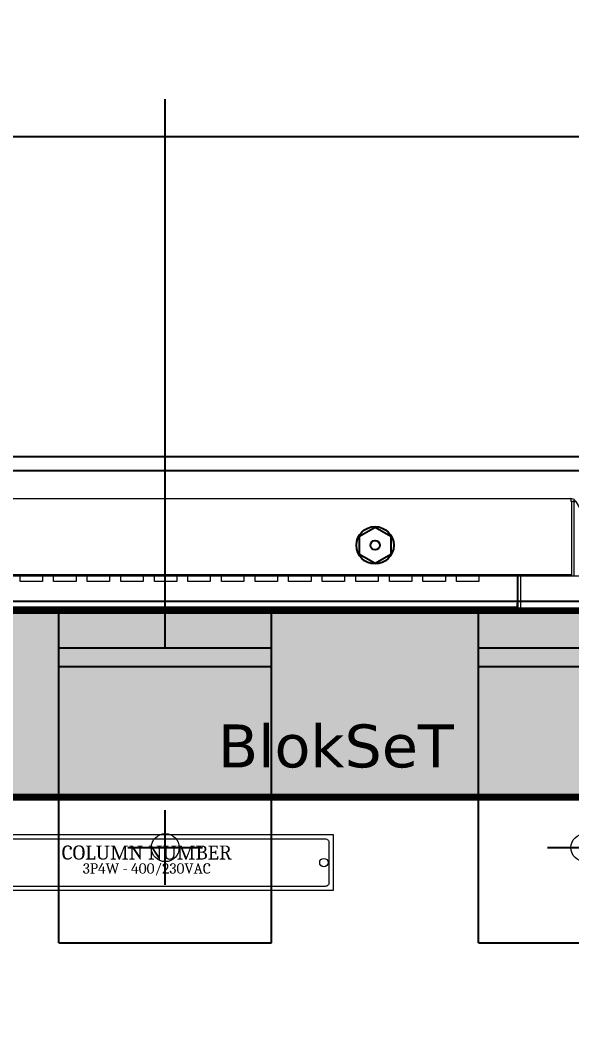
# Model space of a CAD drawing. Header units: millimetres. Extents: x -116965 to 323937, y 291661 to 566926.
# Drawn here: x -41350 to -41054, y 330213 to 330756 of the extents above; entities that cross this region are included whole.
import ezdxf

# ---------------------------------------------------------------- set-up
doc = ezdxf.new("R2010")
doc.units = ezdxf.units.MM
doc.header["$PDMODE"] = 35
doc.linetypes.add('HIDDEN', pattern=[0.375, 0.25, -0.125])
doc.layers.get('0').update_dxf_attribs({"lineweight": 18})
doc.layers.add('AM_5', color=3, linetype='Continuous', lineweight=25)
doc.layers.add('Visible (ISO)', color=7, linetype='Continuous', lineweight=50)
for name, color, linetype in [('BUSDUCT', 6, 'Continuous'), ('C00-00-00', 7, 'Continuous'), ('DETAIL', 7, 'Continuous'), ('dien', 2, 'Continuous'), ('DIM', 3, 'Continuous')]:
    doc.layers.add(name, color=color, linetype=linetype)
for name, color, linetype, true_color in [('C34-3A-40', 7, 'Continuous', 0x343a40), ('C62-64-69', 7, 'Continuous', 0x626469), ('CFF-FF-FF', 7, 'Continuous', 0xffffff)]:
    doc.layers.add(name, color=color, linetype=linetype, true_color=true_color)
doc.styles.add('hwTech', font='Cambria.ttf')
doc.styles.get("Standard").update_dxf_attribs({"font": 'arial.ttf'})
doc.styles.add('{18b73a54-fa43-428c-adcb-c1c7bbdf2c84}', font='Simplex.shx')
doc.dimstyles.new('kich thuoc$0', dxfattribs={"dimscale": 2, "dimtxt": 20, "dimasz": 16, "dimexe": 15, "dimexo": 10, "dimgap": 5, "dimtad": 1, "dimdec": 0, "dimzin": 0, "dimdsep": 46, "dimtxsty": '{18b73a54-fa43-428c-adcb-c1c7bbdf2c84}', "dimblk": 'OPEN30', "dimcen": 0.09, "dimclrd": 3, "dimclre": 3, "dimclrt": 3, "dimadec": 0, "dimazin": 0, "dimtfac": 1, "dimtdec": 0, "dimtofl": 0, "dimtmove": 0, "dimatfit": 3, "dimldrblk": 'OPEN30', "dimfxl": 1, "dimtolj": 1, "dimtzin": 0, "dimarcsym": 0})

# ---------------------------------------------------------------- blocks, each defined once
blk = doc.blocks.new('SV-F')
at = {"lineweight": 13}
blk.add_line((201, 0), (-201, 0), dxfattribs=at)
at = {"layer": 'Visible (ISO)', "lineweight": 13}
for p, q in [((-226.27, 58.5), (-226.27, 60)), ((-226.27, 60), (226.27, 60)), ((226.27, 60), (226.27, 58.5)), ((-251.5, 19.3), (-228.87, 58.5)), ((-228.79, 58.46), (-228.87, 58.5)), ((-228.79, 58.46), (-228.7, 58.41)), ((-227.8, 58.89), (-228.23, 58.13)), ((-227.8, 58.89), (-227.8, 18.55)), ((-226.82, 58.32), (-227.8, 58.89)), ((-226.82, 18.55), (-226.82, 58.32)), ((-226.68, 58.5), (-226.68, 19.3)), ((-226.27, 58.5), (-226.68, 58.5)), ((226.68, 58.5), (226.27, 58.5)), ((226.68, 58.5), (226.68, 19.3)), ((226.82, 58.32), (227.8, 58.89)), ((226.82, 18.55), (226.82, 58.32)), ((228.23, 58.13), (227.8, 58.89)), ((227.8, 58.89), (227.8, 18.55)), ((228.7, 58.41), (228.79, 58.46)), ((228.87, 58.5), (228.79, 58.46)), ((228.87, 58.5), (251.5, 19.3)), ((-250.87, 18.93), (-251.5, 19.3)), ((-250.87, 18.93), (-250.2, 18.55)), ((-250.2, 18.55), (-227.8, 18.55)), ((-227.8, 18.55), (-226.82, 18.55)), ((-226.68, 19.3), (-226.68, 18.55)), ((-226.68, 19.3), (226.68, 19.3)), ((-226.68, 18.55), (226.68, 18.55)), ((-199.5, 18.55), (-199.5, 1.5)), ((-198, 1.5), (-198, 18.55)), ((-197.5, 4), (-197.5, 18.55)), ((-177, 15.5), (-177, 18.55)), ((-165, 18.55), (-165, 15.5)), ((-159, 15.5), (-159, 18.55)), ((-147, 18.55), (-147, 15.5)), ((-141, 15.5), (-141, 18.55)), ((-129, 18.55), (-129, 15.5)), ((-123, 15.5), (-123, 18.55)), ((-111, 18.55), (-111, 15.5)), ((-105, 15.5), (-105, 18.55)), ((-93, 18.55), (-93, 15.5)), ((-87, 15.5), (-87, 18.55)), ((-75, 18.55), (-75, 15.5)), ((-69, 15.5), (-69, 18.55)), ((-57, 18.55), (-57, 15.5)), ((-51, 15.5), (-51, 18.55)), ((-39, 18.55), (-39, 15.5)), ((-33, 15.5), (-33, 18.55)), ((-21, 18.55), (-21, 15.5)), ((-15, 15.5), (-15, 18.55)), ((-3, 18.55), (-3, 15.5)), ((3, 15.5), (3, 18.55)), ((15, 18.55), (15, 15.5)), ((21, 15.5), (21, 18.55)), ((33, 18.55), (33, 15.5)), ((39, 15.5), (39, 18.55)), ((51, 18.55), (51, 15.5)), ((57, 15.5), (57, 18.55)), ((69, 18.55), (69, 15.5)), ((75, 15.5), (75, 18.55)), ((87, 18.55), (87, 15.5)), ((93, 15.5), (93, 18.55)), ((105, 18.55), (105, 15.5)), ((111, 15.5), (111, 18.55)), ((123, 18.55), (123, 15.5)), ((129, 15.5), (129, 18.55)), ((141, 18.55), (141, 15.5)), ((147, 15.5), (147, 18.55)), ((159, 18.55), (159, 15.5)), ((165, 15.5), (165, 18.55)), ((177, 18.55), (177, 15.5)), ((197.5, 18.55), (197.5, 4)), ((198, 1.5), (198, 18.55)), ((199.5, 1.5), (199.5, 18.55)), ((226.68, 19.3), (226.68, 18.55)), ((226.82, 18.55), (227.8, 18.55)), ((227.8, 18.55), (250.2, 18.55)), ((250.87, 18.93), (250.2, 18.55)), ((251.5, 19.3), (250.87, 18.93)), ((-165, 15.5), (-177, 15.5)), ((-147, 15.5), (-159, 15.5)), ((-129, 15.5), (-141, 15.5)), ((-111, 15.5), (-123, 15.5)), ((-93, 15.5), (-105, 15.5)), ((-75, 15.5), (-87, 15.5)), ((-57, 15.5), (-69, 15.5)), ((-39, 15.5), (-51, 15.5)), ((-21, 15.5), (-33, 15.5)), ((-3, 15.5), (-15, 15.5)), ((15, 15.5), (3, 15.5)), ((33, 15.5), (21, 15.5)), ((51, 15.5), (39, 15.5)), ((69, 15.5), (57, 15.5)), ((87, 15.5), (75, 15.5)), ((105, 15.5), (93, 15.5)), ((123, 15.5), (111, 15.5)), ((141, 15.5), (129, 15.5)), ((159, 15.5), (147, 15.5)), ((177, 15.5), (165, 15.5)), ((-197.5, 2), (-197.5, 4)), ((-197.5, 2), (197.5, 2)), ((-197.5, 2), (-197.5, 0)), ((197.5, 2), (197.5, 4)), ((197.5, 2), (197.5, 0))]:
    blk.add_line(p, q, dxfattribs=at)
for centre, radius, start, end in [((-226.27, 57), 3, 90, 136.3257), ((226.27, 57), 3, 43.6743, 90), ((-226.27, 57), 3, 136.3257, 150), ((-226.27, 57), 1.5, 105.8402, 114.6033), ((226.27, 57), 1.5, 65.3967, 74.1598), ((226.27, 57), 3, 30, 43.6743), ((-201, 1.5), 1.5, 270, 0), ((-201, 1.5), 3, 330, 0), ((201, 1.5), 3, 180, 210), ((201, 1.5), 1.5, 180, 270)]:
    blk.add_arc(centre, radius, start, end, dxfattribs=at)
for points in [[(-228.7, 58.41), (-228.66, 58.38), (-228.61, 58.35), (-228.56, 58.32)], [(-228.56, 58.32), (-228.47, 58.27), (-228.36, 58.21), (-228.23, 58.13)], [(228.56, 58.32), (228.47, 58.27), (228.36, 58.21), (228.23, 58.13)], [(228.7, 58.41), (228.66, 58.38), (228.61, 58.35), (228.56, 58.32)]]:
    blk.add_open_spline(points, degree=3, dxfattribs=at)
blk = doc.blocks.new('_Open30')
at = {"color": 0, "linetype": 'ByBlock', "lineweight": -2}
for p, q in [((-1, 0.268), (0, 0)), ((0, 0), (-1, -0.268)), ((0, 0), (-1, 0))]:
    blk.add_line(p, q, dxfattribs=at)
blk = doc.blocks.new('*D1823')
at = {"layer": 'AM_5', "color": 3, "lineweight": -2, "transparency": 16777216}
for p, q in [((-41632.34, 330459.51), (-41632.34, 330844.43)), ((-40932.34, 330459.51), (-40932.34, 330844.43)), ((-41602.34, 330814.43), (-40962.34, 330814.43))]:
    blk.add_line(p, q, dxfattribs=at)
at = {"layer": 'Defpoints', "color": 0, "lineweight": -3, "transparency": 16777216}
for p in [(-40932.34, 330814.43), (-41632.34, 330439.51), (-40932.34, 330439.51)]:
    blk.add_point(p, dxfattribs=at)
at = {"layer": 'AM_5', "color": 3, "lineweight": -2, "transparency": 16777216, "xscale": 30, "yscale": 30, "zscale": 30, "rotation": 180}
blk.add_blockref('_Open30', (-41632.34, 330814.43), dxfattribs=at)
at = {"layer": 'AM_5', "color": 3, "lineweight": -2, "transparency": 16777216, "xscale": 30, "yscale": 30, "zscale": 30}
blk.add_blockref('_Open30', (-40932.34, 330814.43), dxfattribs=at)
at = {"layer": 'AM_5', "color": 3, "transparency": 16777216, "insert": (-41282.34, 330844.43), "char_height": 40, "attachment_point": 5, "style": '{18b73a54-fa43-428c-adcb-c1c7bbdf2c84}'}
blk.add_mtext('\\A1;700', dxfattribs=at)
blk = doc.blocks.new('bw4000-3')
for centre in [(98203.55, 361613.91), (98428.55, 361613.91)]:
    blk.add_circle(centre, 7.5)
at = {"layer": 'BUSDUCT', "color": 7}
for p, q in [((97924.05, 361823.41), (98483.05, 361823.41)), ((97924.05, 361815.91), (98483.05, 361815.91))]:
    blk.add_line(p, q, dxfattribs=at)
at = {"layer": 'DETAIL'}
for p, q in [((97838.55, 361745.91), (98568.55, 361745.91)), ((97838.55, 361740.91), (98568.55, 361740.91)), ((98146.55, 361562.91), (98146.55, 361740.91)), ((98260.55, 361562.91), (98260.55, 361740.91)), ((98371.55, 361562.91), (98371.55, 361740.91)), ((98146.55, 361720.91), (98260.55, 361720.91)), ((98371.55, 361720.91), (98485.55, 361720.91)), ((98146.55, 361562.91), (98260.55, 361562.91)), ((98371.55, 361562.91), (98485.55, 361562.91))]:
    blk.add_line(p, q, dxfattribs=at)
at = {"layer": 'DETAIL', "color": 7, "linetype": 'HIDDEN'}
for p, q in [((98146.55, 361710.91), (98260.55, 361710.91)), ((98371.55, 361710.91), (98485.55, 361710.91))]:
    blk.add_line(p, q, dxfattribs=at)
at = {"layer": 'DETAIL', "color": 7}
blk.add_lwpolyline([(98324.43, 361780.71), (98324.43, 361771.03), (98316.05, 361766.2), (98307.67, 361771.03), (98307.67, 361780.71), (98316.05, 361785.55)], close=True, dxfattribs=at)
for radius in [10, 2.5]:
    blk.add_circle((98316.05, 361775.91), radius, dxfattribs=at)
at = {"layer": 'DIM'}
for p, q in [((98203.55, 361720.91), (98203.55, 362014.91)), ((97884.05, 361994.91), (98523.05, 361994.91)), ((98203.55, 361593.91), (98203.55, 361633.91)), ((98183.55, 361613.91), (98223.55, 361613.91)), ((98408.55, 361613.91), (98448.55, 361613.91))]:
    blk.add_line(p, q, dxfattribs=at)
blk = doc.blocks.new('QƯEQWQWEQWE')
at = {"color": 0, "lineweight": 13, "ltscale": 100}
blk.add_lwpolyline([(60414.52, 346788.3), (60214.52, 346788.3), (60214.52, 346818.3), (60414.52, 346818.3)], close=True, dxfattribs=at)
blk.add_lwpolyline([(60410.27, 346790.55), (60218.77, 346790.55, -0.414214), (60216.77, 346792.55), (60216.77, 346814.06, -0.414214), (60218.77, 346816.06), (60410.27, 346816.06, -0.414214), (60412.27, 346814.06), (60412.27, 346792.55, -0.414214)], format="xyb", close=True, dxfattribs=at)
at = {"color": 7}
for centre in [(60219.52, 346803.3), (60409.52, 346803.3)]:
    blk.add_circle(centre, 2.25, dxfattribs=at)
at = {"lineweight": -3, "ltscale": 5, "insert": (60314.57, 346808.64), "char_height": 7.5, "attachment_point": 5, "style": 'hwTech'}
blk.add_mtext_dynamic_manual_height_columns('COLUMN NUMBER', width=145.0456, gutter_width=12, heights=[0], dxfattribs=at)
at = {"layer": 'dien', "color": 6, "linetype": 'Continuous', "lineweight": 30, "insert": (60314.57, 346799.61), "char_height": 15, "width": 248.9403, "attachment_point": 5, "style": 'hwTech'}
blk.add_mtext('{\\H0.3667x;3P4W - 400/230VAC} ', dxfattribs=at)

msp = doc.modelspace()

# ---------------------------------------------------------------- hatches: boundary and pattern name
at = {"layer": 'C34-3A-40'}
h = msp.add_hatch(color=256, dxfattribs=at)
h.dxf.hatch_style = 2
h.paths.add_polyline_path([(-41632.239512, 330439.556236), (-40932.337221, 330439.556236), (-40932.337221, 330339.570192), (-41632.239512, 330339.570192)])
at = {"layer": 'C62-64-69'}
h = msp.add_hatch(color=256, dxfattribs=at)
h.dxf.hatch_style = 2
h.paths.add_polyline_path([(-41376.275246, 330430.557493), (-41344.279712, 330430.557493), (-41344.279712, 330423.558467), (-41376.275246, 330423.558467)])
h = msp.add_hatch(color=256, dxfattribs=at)
h.dxf.hatch_style = 2
h.paths.add_polyline_path([(-41344.279712, 330430.557493), (-41312.284177, 330430.557493), (-41312.284177, 330423.558467), (-41344.279712, 330423.558467)])
h = msp.add_hatch(color=256, dxfattribs=at)
h.dxf.hatch_style = 2
h.paths.add_polyline_path([(-41344.279712, 330430.557493), (-41312.284177, 330430.557493), (-41312.284177, 330423.558467), (-41344.279712, 330423.558467)])
h = msp.add_hatch(color=256, dxfattribs=at)
h.dxf.hatch_style = 2
h.paths.add_polyline_path([(-41312.284177, 330430.557493), (-41280.288646, 330430.557493), (-41280.288646, 330423.558467), (-41312.284177, 330423.558467)])
h = msp.add_hatch(color=256, dxfattribs=at)
h.dxf.hatch_style = 2
h.paths.add_polyline_path([(-41312.284177, 330430.557493), (-41280.288646, 330430.557493), (-41280.288646, 330423.558467), (-41312.284177, 330423.558467)])
h = msp.add_hatch(color=256, dxfattribs=at)
h.dxf.hatch_style = 2
h.paths.add_polyline_path([(-41280.288646, 330430.557493), (-41248.293112, 330430.557493), (-41248.293112, 330423.558467), (-41280.288646, 330423.558467)])
h = msp.add_hatch(color=256, dxfattribs=at)
h.dxf.hatch_style = 2
h.paths.add_polyline_path([(-41280.288646, 330430.557493), (-41248.293112, 330430.557493), (-41248.293112, 330423.558467), (-41280.288646, 330423.558467)])
h = msp.add_hatch(color=256, dxfattribs=at)
h.dxf.hatch_style = 2
h.paths.add_polyline_path([(-41248.293112, 330430.557493), (-41216.297577, 330430.557493), (-41216.297577, 330423.558467), (-41248.293112, 330423.558467)])
h = msp.add_hatch(color=256, dxfattribs=at)
h.dxf.hatch_style = 2
h.paths.add_polyline_path([(-41248.293112, 330430.557493), (-41216.297577, 330430.557493), (-41216.297577, 330423.558467), (-41248.293112, 330423.558467)])
h = msp.add_hatch(color=256, dxfattribs=at)
h.dxf.hatch_style = 2
h.paths.add_polyline_path([(-41216.297577, 330430.557493), (-41184.302046, 330430.557493), (-41184.302046, 330423.558467), (-41216.297577, 330423.558467)])
h = msp.add_hatch(color=256, dxfattribs=at)
h.dxf.hatch_style = 2
h.paths.add_polyline_path([(-41184.302046, 330430.557493), (-41152.306512, 330430.557493), (-41152.306512, 330423.558467), (-41184.302046, 330423.558467)])
h = msp.add_hatch(color=256, dxfattribs=at)
h.dxf.hatch_style = 2
h.paths.add_polyline_path([(-41184.302046, 330430.557493), (-41152.306512, 330430.557493), (-41152.306512, 330423.558467), (-41184.302046, 330423.558467)])
h = msp.add_hatch(color=256, dxfattribs=at)
h.dxf.hatch_style = 2
h.paths.add_polyline_path([(-41152.306512, 330430.557493), (-41120.310977, 330430.557493), (-41120.310977, 330423.558467), (-41152.306512, 330423.558467)])
h = msp.add_hatch(color=256, dxfattribs=at)
h.dxf.hatch_style = 2
h.paths.add_polyline_path([(-41152.306512, 330430.557493), (-41120.310977, 330430.557493), (-41120.310977, 330423.558467), (-41152.306512, 330423.558467)])
h = msp.add_hatch(color=256, dxfattribs=at)
h.dxf.hatch_style = 2
h.paths.add_polyline_path([(-41120.310977, 330430.557493), (-41088.315446, 330430.557493), (-41088.315446, 330423.558467), (-41120.310977, 330423.558467)])
h = msp.add_hatch(color=256, dxfattribs=at)
h.dxf.hatch_style = 2
h.paths.add_polyline_path([(-41120.310977, 330430.557493), (-41088.315446, 330430.557493), (-41088.315446, 330423.558467), (-41120.310977, 330423.558467)])
h = msp.add_hatch(color=256, dxfattribs=at)
h.dxf.hatch_style = 2
h.paths.add_polyline_path([(-41088.315446, 330430.557493), (-41056.319912, 330430.557493), (-41056.319912, 330423.558467), (-41088.315446, 330423.558467)])
h = msp.add_hatch(color=256, dxfattribs=at)
h.dxf.hatch_style = 2
h.paths.add_polyline_path([(-41088.315446, 330430.557493), (-41056.319912, 330430.557493), (-41056.319912, 330423.558467), (-41088.315446, 330423.558467)])
h = msp.add_hatch(color=256, dxfattribs=at)
h.dxf.hatch_style = 2
h.paths.add_polyline_path([(-41056.319912, 330430.557493), (-41024.324377, 330430.557493), (-41024.324377, 330423.558467), (-41056.319912, 330423.558467)])
h = msp.add_hatch(color=256, dxfattribs=at)
h.dxf.hatch_style = 2
h.paths.add_polyline_path([(-41376.275246, 330423.558467), (-41344.279712, 330423.558467), (-41344.279712, 330421.558749), (-41376.275246, 330421.558749)])
h = msp.add_hatch(color=256, dxfattribs=at)
h.dxf.hatch_style = 2
h.paths.add_polyline_path([(-41344.279712, 330423.558467), (-41312.284177, 330423.558467), (-41312.284177, 330421.558749), (-41344.279712, 330421.558749)])
h = msp.add_hatch(color=256, dxfattribs=at)
h.dxf.hatch_style = 2
h.paths.add_polyline_path([(-41344.279712, 330423.558467), (-41312.284177, 330423.558467), (-41312.284177, 330421.558749), (-41344.279712, 330421.558749)])
h = msp.add_hatch(color=256, dxfattribs=at)
h.dxf.hatch_style = 2
h.paths.add_polyline_path([(-41312.284177, 330423.558467), (-41280.288646, 330423.558467), (-41280.288646, 330421.558749), (-41312.284177, 330421.558749)])
h = msp.add_hatch(color=256, dxfattribs=at)
h.dxf.hatch_style = 2
h.paths.add_polyline_path([(-41312.284177, 330423.558467), (-41280.288646, 330423.558467), (-41280.288646, 330421.558749), (-41312.284177, 330421.558749)])
h = msp.add_hatch(color=256, dxfattribs=at)
h.dxf.hatch_style = 2
h.paths.add_polyline_path([(-41280.288646, 330423.558467), (-41248.293112, 330423.558467), (-41248.293112, 330421.558749), (-41280.288646, 330421.558749)])
h = msp.add_hatch(color=256, dxfattribs=at)
h.dxf.hatch_style = 2
h.paths.add_polyline_path([(-41280.288646, 330423.558467), (-41248.293112, 330423.558467), (-41248.293112, 330421.558749), (-41280.288646, 330421.558749)])
h = msp.add_hatch(color=256, dxfattribs=at)
h.dxf.hatch_style = 2
h.paths.add_polyline_path([(-41248.293112, 330423.558467), (-41216.297577, 330423.558467), (-41216.297577, 330421.558749), (-41248.293112, 330421.558749)])
h = msp.add_hatch(color=256, dxfattribs=at)
h.dxf.hatch_style = 2
h.paths.add_polyline_path([(-41248.293112, 330423.558467), (-41216.297577, 330423.558467), (-41216.297577, 330421.558749), (-41248.293112, 330421.558749)])
h = msp.add_hatch(color=256, dxfattribs=at)
h.dxf.hatch_style = 2
h.paths.add_polyline_path([(-41216.297577, 330423.558467), (-41184.302046, 330423.558467), (-41184.302046, 330421.558749), (-41216.297577, 330421.558749)])
h = msp.add_hatch(color=256, dxfattribs=at)
h.dxf.hatch_style = 2
h.paths.add_polyline_path([(-41184.302046, 330423.558467), (-41152.306512, 330423.558467), (-41152.306512, 330421.558749), (-41184.302046, 330421.558749)])
h = msp.add_hatch(color=256, dxfattribs=at)
h.dxf.hatch_style = 2
h.paths.add_polyline_path([(-41184.302046, 330423.558467), (-41152.306512, 330423.558467), (-41152.306512, 330421.558749), (-41184.302046, 330421.558749)])
h = msp.add_hatch(color=256, dxfattribs=at)
h.dxf.hatch_style = 2
h.paths.add_polyline_path([(-41152.306512, 330423.558467), (-41120.310977, 330423.558467), (-41120.310977, 330421.558749), (-41152.306512, 330421.558749)])
h = msp.add_hatch(color=256, dxfattribs=at)
h.dxf.hatch_style = 2
h.paths.add_polyline_path([(-41152.306512, 330423.558467), (-41120.310977, 330423.558467), (-41120.310977, 330421.558749), (-41152.306512, 330421.558749)])
h = msp.add_hatch(color=256, dxfattribs=at)
h.dxf.hatch_style = 2
h.paths.add_polyline_path([(-41120.310977, 330423.558467), (-41088.315446, 330423.558467), (-41088.315446, 330421.558749), (-41120.310977, 330421.558749)])
h = msp.add_hatch(color=256, dxfattribs=at)
h.dxf.hatch_style = 2
h.paths.add_polyline_path([(-41120.310977, 330423.558467), (-41088.315446, 330423.558467), (-41088.315446, 330421.558749), (-41120.310977, 330421.558749)])
h = msp.add_hatch(color=256, dxfattribs=at)
h.dxf.hatch_style = 2
h.paths.add_polyline_path([(-41088.315446, 330423.558467), (-41056.319912, 330423.558467), (-41056.319912, 330421.558749), (-41088.315446, 330421.558749)])
h = msp.add_hatch(color=256, dxfattribs=at)
h.dxf.hatch_style = 2
h.paths.add_polyline_path([(-41088.315446, 330423.558467), (-41056.319912, 330423.558467), (-41056.319912, 330421.558749), (-41088.315446, 330421.558749)])
h = msp.add_hatch(color=256, dxfattribs=at)
h.dxf.hatch_style = 2
h.paths.add_polyline_path([(-41056.319912, 330423.558467), (-41024.324377, 330423.558467), (-41024.324377, 330421.558749), (-41056.319912, 330421.558749)])
h = msp.add_hatch(color=256, dxfattribs=at)
h.dxf.hatch_style = 2
h.paths.add_polyline_path([(-41376.275246, 330421.558749), (-41344.279712, 330421.558749), (-41344.279712, 330414.559723), (-41376.275246, 330414.559723)])
h = msp.add_hatch(color=256, dxfattribs=at)
h.dxf.hatch_style = 2
h.paths.add_polyline_path([(-41344.279712, 330421.558749), (-41312.284177, 330421.558749), (-41312.284177, 330414.559723), (-41344.279712, 330414.559723)])
h = msp.add_hatch(color=256, dxfattribs=at)
h.dxf.hatch_style = 2
h.paths.add_polyline_path([(-41344.279712, 330421.558749), (-41312.284177, 330421.558749), (-41312.284177, 330414.559723), (-41344.279712, 330414.559723)])
h = msp.add_hatch(color=256, dxfattribs=at)
h.dxf.hatch_style = 2
h.paths.add_polyline_path([(-41312.284177, 330421.558749), (-41280.288646, 330421.558749), (-41280.288646, 330414.559723), (-41312.284177, 330414.559723)])
h = msp.add_hatch(color=256, dxfattribs=at)
h.dxf.hatch_style = 2
h.paths.add_polyline_path([(-41312.284177, 330421.558749), (-41280.288646, 330421.558749), (-41280.288646, 330414.559723), (-41312.284177, 330414.559723)])
h = msp.add_hatch(color=256, dxfattribs=at)
h.dxf.hatch_style = 2
h.paths.add_polyline_path([(-41280.288646, 330421.558749), (-41248.293112, 330421.558749), (-41248.293112, 330414.559723), (-41280.288646, 330414.559723)])
h = msp.add_hatch(color=256, dxfattribs=at)
h.dxf.hatch_style = 2
h.paths.add_polyline_path([(-41280.288646, 330421.558749), (-41248.293112, 330421.558749), (-41248.293112, 330414.559723), (-41280.288646, 330414.559723)])
h = msp.add_hatch(color=256, dxfattribs=at)
h.dxf.hatch_style = 2
h.paths.add_polyline_path([(-41248.293112, 330421.558749), (-41216.297577, 330421.558749), (-41216.297577, 330414.559723), (-41248.293112, 330414.559723)])
h = msp.add_hatch(color=256, dxfattribs=at)
h.dxf.hatch_style = 2
h.paths.add_polyline_path([(-41248.293112, 330421.558749), (-41216.297577, 330421.558749), (-41216.297577, 330414.559723), (-41248.293112, 330414.559723)])
h = msp.add_hatch(color=256, dxfattribs=at)
h.dxf.hatch_style = 2
h.paths.add_polyline_path([(-41216.297577, 330421.558749), (-41184.302046, 330421.558749), (-41184.302046, 330414.559723), (-41216.297577, 330414.559723)])
h = msp.add_hatch(color=256, dxfattribs=at)
h.dxf.hatch_style = 2
h.paths.add_polyline_path([(-41184.302046, 330421.558749), (-41152.306512, 330421.558749), (-41152.306512, 330414.559723), (-41184.302046, 330414.559723)])
h = msp.add_hatch(color=256, dxfattribs=at)
h.dxf.hatch_style = 2
h.paths.add_polyline_path([(-41184.302046, 330421.558749), (-41152.306512, 330421.558749), (-41152.306512, 330414.559723), (-41184.302046, 330414.559723)])
h = msp.add_hatch(color=256, dxfattribs=at)
h.dxf.hatch_style = 2
h.paths.add_polyline_path([(-41152.306512, 330421.558749), (-41120.310977, 330421.558749), (-41120.310977, 330414.559723), (-41152.306512, 330414.559723)])
h = msp.add_hatch(color=256, dxfattribs=at)
h.dxf.hatch_style = 2
h.paths.add_polyline_path([(-41152.306512, 330421.558749), (-41120.310977, 330421.558749), (-41120.310977, 330414.559723), (-41152.306512, 330414.559723)])
h = msp.add_hatch(color=256, dxfattribs=at)
h.dxf.hatch_style = 2
h.paths.add_polyline_path([(-41120.310977, 330421.558749), (-41088.315446, 330421.558749), (-41088.315446, 330414.559723), (-41120.310977, 330414.559723)])
h = msp.add_hatch(color=256, dxfattribs=at)
h.dxf.hatch_style = 2
h.paths.add_polyline_path([(-41120.310977, 330421.558749), (-41088.315446, 330421.558749), (-41088.315446, 330414.559723), (-41120.310977, 330414.559723)])
h = msp.add_hatch(color=256, dxfattribs=at)
h.dxf.hatch_style = 2
h.paths.add_polyline_path([(-41088.315446, 330421.558749), (-41056.319912, 330421.558749), (-41056.319912, 330414.559723), (-41088.315446, 330414.559723)])
h = msp.add_hatch(color=256, dxfattribs=at)
h.dxf.hatch_style = 2
h.paths.add_polyline_path([(-41088.315446, 330421.558749), (-41056.319912, 330421.558749), (-41056.319912, 330414.559723), (-41088.315446, 330414.559723)])
h = msp.add_hatch(color=256, dxfattribs=at)
h.dxf.hatch_style = 2
h.paths.add_polyline_path([(-41056.319912, 330421.558749), (-41024.324377, 330421.558749), (-41024.324377, 330414.559723), (-41056.319912, 330414.559723)])
h = msp.add_hatch(color=256, dxfattribs=at)
h.dxf.hatch_style = 2
h.paths.add_polyline_path([(-41376.275246, 330414.559723), (-41344.279712, 330414.559723), (-41344.279712, 330412.560005), (-41376.275246, 330412.560005)])
h = msp.add_hatch(color=256, dxfattribs=at)
h.dxf.hatch_style = 2
h.paths.add_polyline_path([(-41376.275246, 330412.560005), (-41344.279712, 330412.560005), (-41344.279712, 330405.56098), (-41376.275246, 330405.56098)])
h = msp.add_hatch(color=256, dxfattribs=at)
h.dxf.hatch_style = 2
h.paths.add_polyline_path([(-41344.279712, 330414.559723), (-41312.284177, 330414.559723), (-41312.284177, 330412.560005), (-41344.279712, 330412.560005)])
h = msp.add_hatch(color=256, dxfattribs=at)
h.dxf.hatch_style = 2
h.paths.add_polyline_path([(-41344.279712, 330414.559723), (-41312.284177, 330414.559723), (-41312.284177, 330412.560005), (-41344.279712, 330412.560005)])
h = msp.add_hatch(color=256, dxfattribs=at)
h.dxf.hatch_style = 2
h.paths.add_polyline_path([(-41344.279712, 330412.560005), (-41312.284177, 330412.560005), (-41312.284177, 330405.56098), (-41344.279712, 330405.56098)])
h = msp.add_hatch(color=256, dxfattribs=at)
h.dxf.hatch_style = 2
h.paths.add_polyline_path([(-41344.279712, 330412.560005), (-41312.284177, 330412.560005), (-41312.284177, 330405.56098), (-41344.279712, 330405.56098)])
h = msp.add_hatch(color=256, dxfattribs=at)
h.dxf.hatch_style = 2
h.paths.add_polyline_path([(-41312.284177, 330414.559723), (-41280.288646, 330414.559723), (-41280.288646, 330412.560005), (-41312.284177, 330412.560005)])
h = msp.add_hatch(color=256, dxfattribs=at)
h.dxf.hatch_style = 2
h.paths.add_polyline_path([(-41312.284177, 330414.559723), (-41280.288646, 330414.559723), (-41280.288646, 330412.560005), (-41312.284177, 330412.560005)])
h = msp.add_hatch(color=256, dxfattribs=at)
h.dxf.hatch_style = 2
h.paths.add_polyline_path([(-41312.284177, 330412.560005), (-41280.288646, 330412.560005), (-41280.288646, 330405.56098), (-41312.284177, 330405.56098)])
h = msp.add_hatch(color=256, dxfattribs=at)
h.dxf.hatch_style = 2
h.paths.add_polyline_path([(-41312.284177, 330412.560005), (-41280.288646, 330412.560005), (-41280.288646, 330405.56098), (-41312.284177, 330405.56098)])
h = msp.add_hatch(color=256, dxfattribs=at)
h.dxf.hatch_style = 2
h.paths.add_polyline_path([(-41280.288646, 330414.559723), (-41248.293112, 330414.559723), (-41248.293112, 330412.560005), (-41280.288646, 330412.560005)])
h = msp.add_hatch(color=256, dxfattribs=at)
h.dxf.hatch_style = 2
h.paths.add_polyline_path([(-41280.288646, 330414.559723), (-41248.293112, 330414.559723), (-41248.293112, 330412.560005), (-41280.288646, 330412.560005)])
h = msp.add_hatch(color=256, dxfattribs=at)
h.dxf.hatch_style = 2
h.paths.add_polyline_path([(-41280.288646, 330412.560005), (-41248.293112, 330412.560005), (-41248.293112, 330405.56098), (-41280.288646, 330405.56098)])
h = msp.add_hatch(color=256, dxfattribs=at)
h.dxf.hatch_style = 2
h.paths.add_polyline_path([(-41280.288646, 330412.560005), (-41248.293112, 330412.560005), (-41248.293112, 330405.56098), (-41280.288646, 330405.56098)])
h = msp.add_hatch(color=256, dxfattribs=at)
h.dxf.hatch_style = 2
h.paths.add_polyline_path([(-41248.293112, 330414.559723), (-41216.297577, 330414.559723), (-41216.297577, 330412.560005), (-41248.293112, 330412.560005)])
h = msp.add_hatch(color=256, dxfattribs=at)
h.dxf.hatch_style = 2
h.paths.add_polyline_path([(-41248.293112, 330414.559723), (-41216.297577, 330414.559723), (-41216.297577, 330412.560005), (-41248.293112, 330412.560005)])
h = msp.add_hatch(color=256, dxfattribs=at)
h.dxf.hatch_style = 2
h.paths.add_polyline_path([(-41248.293112, 330412.560005), (-41216.297577, 330412.560005), (-41216.297577, 330405.56098), (-41248.293112, 330405.56098)])
h = msp.add_hatch(color=256, dxfattribs=at)
h.dxf.hatch_style = 2
h.paths.add_polyline_path([(-41248.293112, 330412.560005), (-41216.297577, 330412.560005), (-41216.297577, 330405.56098), (-41248.293112, 330405.56098)])
h = msp.add_hatch(color=256, dxfattribs=at)
h.dxf.hatch_style = 2
h.paths.add_polyline_path([(-41216.297577, 330414.559723), (-41184.302046, 330414.559723), (-41184.302046, 330412.560005), (-41216.297577, 330412.560005)])
h = msp.add_hatch(color=256, dxfattribs=at)
h.dxf.hatch_style = 2
h.paths.add_polyline_path([(-41216.297577, 330412.560005), (-41184.302046, 330412.560005), (-41184.302046, 330405.56098), (-41216.297577, 330405.56098)])
h = msp.add_hatch(color=256, dxfattribs=at)
h.dxf.hatch_style = 2
h.paths.add_polyline_path([(-41184.302046, 330414.559723), (-41152.306512, 330414.559723), (-41152.306512, 330412.560005), (-41184.302046, 330412.560005)])
h = msp.add_hatch(color=256, dxfattribs=at)
h.dxf.hatch_style = 2
h.paths.add_polyline_path([(-41184.302046, 330414.559723), (-41152.306512, 330414.559723), (-41152.306512, 330412.560005), (-41184.302046, 330412.560005)])
h = msp.add_hatch(color=256, dxfattribs=at)
h.dxf.hatch_style = 2
h.paths.add_polyline_path([(-41184.302046, 330412.560005), (-41152.306512, 330412.560005), (-41152.306512, 330405.56098), (-41184.302046, 330405.56098)])
h = msp.add_hatch(color=256, dxfattribs=at)
h.dxf.hatch_style = 2
h.paths.add_polyline_path([(-41184.302046, 330412.560005), (-41152.306512, 330412.560005), (-41152.306512, 330405.56098), (-41184.302046, 330405.56098)])
h = msp.add_hatch(color=256, dxfattribs=at)
h.dxf.hatch_style = 2
h.paths.add_polyline_path([(-41152.306512, 330414.559723), (-41120.310977, 330414.559723), (-41120.310977, 330412.560005), (-41152.306512, 330412.560005)])
h = msp.add_hatch(color=256, dxfattribs=at)
h.dxf.hatch_style = 2
h.paths.add_polyline_path([(-41152.306512, 330414.559723), (-41120.310977, 330414.559723), (-41120.310977, 330412.560005), (-41152.306512, 330412.560005)])
h = msp.add_hatch(color=256, dxfattribs=at)
h.dxf.hatch_style = 2
h.paths.add_polyline_path([(-41152.306512, 330412.560005), (-41120.310977, 330412.560005), (-41120.310977, 330405.56098), (-41152.306512, 330405.56098)])
h = msp.add_hatch(color=256, dxfattribs=at)
h.dxf.hatch_style = 2
h.paths.add_polyline_path([(-41152.306512, 330412.560005), (-41120.310977, 330412.560005), (-41120.310977, 330405.56098), (-41152.306512, 330405.56098)])
h = msp.add_hatch(color=256, dxfattribs=at)
h.dxf.hatch_style = 2
h.paths.add_polyline_path([(-41120.310977, 330414.559723), (-41088.315446, 330414.559723), (-41088.315446, 330412.560005), (-41120.310977, 330412.560005)])
h = msp.add_hatch(color=256, dxfattribs=at)
h.dxf.hatch_style = 2
h.paths.add_polyline_path([(-41120.310977, 330414.559723), (-41088.315446, 330414.559723), (-41088.315446, 330412.560005), (-41120.310977, 330412.560005)])
h = msp.add_hatch(color=256, dxfattribs=at)
h.dxf.hatch_style = 2
h.paths.add_polyline_path([(-41120.310977, 330412.560005), (-41088.315446, 330412.560005), (-41088.315446, 330405.56098), (-41120.310977, 330405.56098)])
h = msp.add_hatch(color=256, dxfattribs=at)
h.dxf.hatch_style = 2
h.paths.add_polyline_path([(-41120.310977, 330412.560005), (-41088.315446, 330412.560005), (-41088.315446, 330405.56098), (-41120.310977, 330405.56098)])
h = msp.add_hatch(color=256, dxfattribs=at)
h.dxf.hatch_style = 2
h.paths.add_polyline_path([(-41088.315446, 330414.559723), (-41056.319912, 330414.559723), (-41056.319912, 330412.560005), (-41088.315446, 330412.560005)])
h = msp.add_hatch(color=256, dxfattribs=at)
h.dxf.hatch_style = 2
h.paths.add_polyline_path([(-41088.315446, 330414.559723), (-41056.319912, 330414.559723), (-41056.319912, 330412.560005), (-41088.315446, 330412.560005)])
h = msp.add_hatch(color=256, dxfattribs=at)
h.dxf.hatch_style = 2
h.paths.add_polyline_path([(-41088.315446, 330412.560005), (-41056.319912, 330412.560005), (-41056.319912, 330405.56098), (-41088.315446, 330405.56098)])
h = msp.add_hatch(color=256, dxfattribs=at)
h.dxf.hatch_style = 2
h.paths.add_polyline_path([(-41088.315446, 330412.560005), (-41056.319912, 330412.560005), (-41056.319912, 330405.56098), (-41088.315446, 330405.56098)])
h = msp.add_hatch(color=256, dxfattribs=at)
h.dxf.hatch_style = 2
h.paths.add_polyline_path([(-41056.319912, 330414.559723), (-41024.324377, 330414.559723), (-41024.324377, 330412.560005), (-41056.319912, 330412.560005)])
h = msp.add_hatch(color=256, dxfattribs=at)
h.dxf.hatch_style = 2
h.paths.add_polyline_path([(-41056.319912, 330412.560005), (-41024.324377, 330412.560005), (-41024.324377, 330405.56098), (-41056.319912, 330405.56098)])
h = msp.add_hatch(color=256, dxfattribs=at)
h.dxf.hatch_style = 2
h.paths.add_polyline_path([(-41376.275246, 330405.56098), (-41344.279712, 330405.56098), (-41344.279712, 330403.561261), (-41376.275246, 330403.561261)])
h = msp.add_hatch(color=256, dxfattribs=at)
h.dxf.hatch_style = 2
h.paths.add_polyline_path([(-41376.275246, 330403.561261), (-41344.279712, 330403.561261), (-41344.279712, 330396.562236), (-41376.275246, 330396.562236)])
h = msp.add_hatch(color=256, dxfattribs=at)
h.dxf.hatch_style = 2
h.paths.add_polyline_path([(-41344.279712, 330405.56098), (-41312.284177, 330405.56098), (-41312.284177, 330403.561261), (-41344.279712, 330403.561261)])
h = msp.add_hatch(color=256, dxfattribs=at)
h.dxf.hatch_style = 2
h.paths.add_polyline_path([(-41344.279712, 330405.56098), (-41312.284177, 330405.56098), (-41312.284177, 330403.561261), (-41344.279712, 330403.561261)])
h = msp.add_hatch(color=256, dxfattribs=at)
h.dxf.hatch_style = 2
h.paths.add_polyline_path([(-41344.279712, 330403.561261), (-41312.284177, 330403.561261), (-41312.284177, 330396.562236), (-41344.279712, 330396.562236)])
h = msp.add_hatch(color=256, dxfattribs=at)
h.dxf.hatch_style = 2
h.paths.add_polyline_path([(-41344.279712, 330403.561261), (-41312.284177, 330403.561261), (-41312.284177, 330396.562236), (-41344.279712, 330396.562236)])
h = msp.add_hatch(color=256, dxfattribs=at)
h.dxf.hatch_style = 2
h.paths.add_polyline_path([(-41312.284177, 330405.56098), (-41280.288646, 330405.56098), (-41280.288646, 330403.561261), (-41312.284177, 330403.561261)])
h = msp.add_hatch(color=256, dxfattribs=at)
h.dxf.hatch_style = 2
h.paths.add_polyline_path([(-41312.284177, 330405.56098), (-41280.288646, 330405.56098), (-41280.288646, 330403.561261), (-41312.284177, 330403.561261)])
h = msp.add_hatch(color=256, dxfattribs=at)
h.dxf.hatch_style = 2
h.paths.add_polyline_path([(-41312.284177, 330403.561261), (-41280.288646, 330403.561261), (-41280.288646, 330396.562236), (-41312.284177, 330396.562236)])
h = msp.add_hatch(color=256, dxfattribs=at)
h.dxf.hatch_style = 2
h.paths.add_polyline_path([(-41312.284177, 330403.561261), (-41280.288646, 330403.561261), (-41280.288646, 330396.562236), (-41312.284177, 330396.562236)])
h = msp.add_hatch(color=256, dxfattribs=at)
h.dxf.hatch_style = 2
h.paths.add_polyline_path([(-41280.288646, 330405.56098), (-41248.293112, 330405.56098), (-41248.293112, 330403.561261), (-41280.288646, 330403.561261)])
h = msp.add_hatch(color=256, dxfattribs=at)
h.dxf.hatch_style = 2
h.paths.add_polyline_path([(-41280.288646, 330405.56098), (-41248.293112, 330405.56098), (-41248.293112, 330403.561261), (-41280.288646, 330403.561261)])
h = msp.add_hatch(color=256, dxfattribs=at)
h.dxf.hatch_style = 2
h.paths.add_polyline_path([(-41280.288646, 330403.561261), (-41248.293112, 330403.561261), (-41248.293112, 330396.562236), (-41280.288646, 330396.562236)])
h = msp.add_hatch(color=256, dxfattribs=at)
h.dxf.hatch_style = 2
h.paths.add_polyline_path([(-41280.288646, 330403.561261), (-41248.293112, 330403.561261), (-41248.293112, 330396.562236), (-41280.288646, 330396.562236)])
h = msp.add_hatch(color=256, dxfattribs=at)
h.dxf.hatch_style = 2
h.paths.add_polyline_path([(-41248.293112, 330405.56098), (-41216.297577, 330405.56098), (-41216.297577, 330403.561261), (-41248.293112, 330403.561261)])
h = msp.add_hatch(color=256, dxfattribs=at)
h.dxf.hatch_style = 2
h.paths.add_polyline_path([(-41248.293112, 330405.56098), (-41216.297577, 330405.56098), (-41216.297577, 330403.561261), (-41248.293112, 330403.561261)])
h = msp.add_hatch(color=256, dxfattribs=at)
h.dxf.hatch_style = 2
h.paths.add_polyline_path([(-41248.293112, 330403.561261), (-41216.297577, 330403.561261), (-41216.297577, 330396.562236), (-41248.293112, 330396.562236)])
h = msp.add_hatch(color=256, dxfattribs=at)
h.dxf.hatch_style = 2
h.paths.add_polyline_path([(-41248.293112, 330403.561261), (-41216.297577, 330403.561261), (-41216.297577, 330396.562236), (-41248.293112, 330396.562236)])
h = msp.add_hatch(color=256, dxfattribs=at)
h.dxf.hatch_style = 2
h.paths.add_polyline_path([(-41216.297577, 330405.56098), (-41184.302046, 330405.56098), (-41184.302046, 330403.561261), (-41216.297577, 330403.561261)])
h = msp.add_hatch(color=256, dxfattribs=at)
h.dxf.hatch_style = 2
h.paths.add_polyline_path([(-41216.297577, 330403.561261), (-41184.302046, 330403.561261), (-41184.302046, 330396.562236), (-41216.297577, 330396.562236)])
h = msp.add_hatch(color=256, dxfattribs=at)
h.dxf.hatch_style = 2
h.paths.add_polyline_path([(-41184.302046, 330405.56098), (-41152.306512, 330405.56098), (-41152.306512, 330403.561261), (-41184.302046, 330403.561261)])
h = msp.add_hatch(color=256, dxfattribs=at)
h.dxf.hatch_style = 2
h.paths.add_polyline_path([(-41184.302046, 330405.56098), (-41152.306512, 330405.56098), (-41152.306512, 330403.561261), (-41184.302046, 330403.561261)])
h = msp.add_hatch(color=256, dxfattribs=at)
h.dxf.hatch_style = 2
h.paths.add_polyline_path([(-41184.302046, 330403.561261), (-41152.306512, 330403.561261), (-41152.306512, 330396.562236), (-41184.302046, 330396.562236)])
h = msp.add_hatch(color=256, dxfattribs=at)
h.dxf.hatch_style = 2
h.paths.add_polyline_path([(-41184.302046, 330403.561261), (-41152.306512, 330403.561261), (-41152.306512, 330396.562236), (-41184.302046, 330396.562236)])
h = msp.add_hatch(color=256, dxfattribs=at)
h.dxf.hatch_style = 2
h.paths.add_polyline_path([(-41152.306512, 330405.56098), (-41120.310977, 330405.56098), (-41120.310977, 330403.561261), (-41152.306512, 330403.561261)])
h = msp.add_hatch(color=256, dxfattribs=at)
h.dxf.hatch_style = 2
h.paths.add_polyline_path([(-41152.306512, 330405.56098), (-41120.310977, 330405.56098), (-41120.310977, 330403.561261), (-41152.306512, 330403.561261)])
h = msp.add_hatch(color=256, dxfattribs=at)
h.dxf.hatch_style = 2
h.paths.add_polyline_path([(-41152.306512, 330403.561261), (-41120.310977, 330403.561261), (-41120.310977, 330396.562236), (-41152.306512, 330396.562236)])
h = msp.add_hatch(color=256, dxfattribs=at)
h.dxf.hatch_style = 2
h.paths.add_polyline_path([(-41152.306512, 330403.561261), (-41120.310977, 330403.561261), (-41120.310977, 330396.562236), (-41152.306512, 330396.562236)])
h = msp.add_hatch(color=256, dxfattribs=at)
h.dxf.hatch_style = 2
h.paths.add_polyline_path([(-41120.310977, 330405.56098), (-41088.315446, 330405.56098), (-41088.315446, 330403.561261), (-41120.310977, 330403.561261)])
h = msp.add_hatch(color=256, dxfattribs=at)
h.dxf.hatch_style = 2
h.paths.add_polyline_path([(-41120.310977, 330405.56098), (-41088.315446, 330405.56098), (-41088.315446, 330403.561261), (-41120.310977, 330403.561261)])
h = msp.add_hatch(color=256, dxfattribs=at)
h.dxf.hatch_style = 2
h.paths.add_polyline_path([(-41120.310977, 330403.561261), (-41088.315446, 330403.561261), (-41088.315446, 330396.562236), (-41120.310977, 330396.562236)])
h = msp.add_hatch(color=256, dxfattribs=at)
h.dxf.hatch_style = 2
h.paths.add_polyline_path([(-41120.310977, 330403.561261), (-41088.315446, 330403.561261), (-41088.315446, 330396.562236), (-41120.310977, 330396.562236)])
h = msp.add_hatch(color=256, dxfattribs=at)
h.dxf.hatch_style = 2
h.paths.add_polyline_path([(-41088.315446, 330405.56098), (-41056.319912, 330405.56098), (-41056.319912, 330403.561261), (-41088.315446, 330403.561261)])
h = msp.add_hatch(color=256, dxfattribs=at)
h.dxf.hatch_style = 2
h.paths.add_polyline_path([(-41088.315446, 330405.56098), (-41056.319912, 330405.56098), (-41056.319912, 330403.561261), (-41088.315446, 330403.561261)])
h = msp.add_hatch(color=256, dxfattribs=at)
h.dxf.hatch_style = 2
h.paths.add_polyline_path([(-41088.315446, 330403.561261), (-41056.319912, 330403.561261), (-41056.319912, 330396.562236), (-41088.315446, 330396.562236)])
h = msp.add_hatch(color=256, dxfattribs=at)
h.dxf.hatch_style = 2
h.paths.add_polyline_path([(-41088.315446, 330403.561261), (-41056.319912, 330403.561261), (-41056.319912, 330396.562236), (-41088.315446, 330396.562236)])
h = msp.add_hatch(color=256, dxfattribs=at)
h.dxf.hatch_style = 2
h.paths.add_polyline_path([(-41056.319912, 330405.56098), (-41024.324377, 330405.56098), (-41024.324377, 330403.561261), (-41056.319912, 330403.561261)])
h = msp.add_hatch(color=256, dxfattribs=at)
h.dxf.hatch_style = 2
h.paths.add_polyline_path([(-41056.319912, 330403.561261), (-41024.324377, 330403.561261), (-41024.324377, 330396.562236), (-41056.319912, 330396.562236)])
h = msp.add_hatch(color=256, dxfattribs=at)
h.dxf.hatch_style = 2
h.paths.add_polyline_path([(-41376.275246, 330396.562236), (-41344.279712, 330396.562236), (-41344.279712, 330394.562518), (-41376.275246, 330394.562518)])
h = msp.add_hatch(color=256, dxfattribs=at)
h.dxf.hatch_style = 2
h.paths.add_polyline_path([(-41344.279712, 330396.562236), (-41312.284177, 330396.562236), (-41312.284177, 330394.562518), (-41344.279712, 330394.562518)])
h = msp.add_hatch(color=256, dxfattribs=at)
h.dxf.hatch_style = 2
h.paths.add_polyline_path([(-41344.279712, 330396.562236), (-41312.284177, 330396.562236), (-41312.284177, 330394.562518), (-41344.279712, 330394.562518)])
h = msp.add_hatch(color=256, dxfattribs=at)
h.dxf.hatch_style = 2
h.paths.add_polyline_path([(-41312.284177, 330396.562236), (-41280.288646, 330396.562236), (-41280.288646, 330394.562518), (-41312.284177, 330394.562518)])
h = msp.add_hatch(color=256, dxfattribs=at)
h.dxf.hatch_style = 2
h.paths.add_polyline_path([(-41312.284177, 330396.562236), (-41280.288646, 330396.562236), (-41280.288646, 330394.562518), (-41312.284177, 330394.562518)])
h = msp.add_hatch(color=256, dxfattribs=at)
h.dxf.hatch_style = 2
h.paths.add_polyline_path([(-41280.288646, 330396.562236), (-41248.293112, 330396.562236), (-41248.293112, 330394.562518), (-41280.288646, 330394.562518)])
h = msp.add_hatch(color=256, dxfattribs=at)
h.dxf.hatch_style = 2
h.paths.add_polyline_path([(-41280.288646, 330396.562236), (-41248.293112, 330396.562236), (-41248.293112, 330394.562518), (-41280.288646, 330394.562518)])
h = msp.add_hatch(color=256, dxfattribs=at)
h.dxf.hatch_style = 2
h.paths.add_polyline_path([(-41248.293112, 330396.562236), (-41216.297577, 330396.562236), (-41216.297577, 330394.562518), (-41248.293112, 330394.562518)])
h = msp.add_hatch(color=256, dxfattribs=at)
h.dxf.hatch_style = 2
h.paths.add_polyline_path([(-41248.293112, 330396.562236), (-41216.297577, 330396.562236), (-41216.297577, 330394.562518), (-41248.293112, 330394.562518)])
h = msp.add_hatch(color=256, dxfattribs=at)
h.dxf.hatch_style = 2
h.paths.add_polyline_path([(-41216.297577, 330396.562236), (-41184.302046, 330396.562236), (-41184.302046, 330394.562518), (-41216.297577, 330394.562518)])
h = msp.add_hatch(color=256, dxfattribs=at)
h.dxf.hatch_style = 2
h.paths.add_polyline_path([(-41184.302046, 330396.562236), (-41152.306512, 330396.562236), (-41152.306512, 330394.562518), (-41184.302046, 330394.562518)])
h = msp.add_hatch(color=256, dxfattribs=at)
h.dxf.hatch_style = 2
h.paths.add_polyline_path([(-41184.302046, 330396.562236), (-41152.306512, 330396.562236), (-41152.306512, 330394.562518), (-41184.302046, 330394.562518)])
h = msp.add_hatch(color=256, dxfattribs=at)
h.dxf.hatch_style = 2
h.paths.add_polyline_path([(-41152.306512, 330396.562236), (-41120.310977, 330396.562236), (-41120.310977, 330394.562518), (-41152.306512, 330394.562518)])
h = msp.add_hatch(color=256, dxfattribs=at)
h.dxf.hatch_style = 2
h.paths.add_polyline_path([(-41152.306512, 330396.562236), (-41120.310977, 330396.562236), (-41120.310977, 330394.562518), (-41152.306512, 330394.562518)])
h = msp.add_hatch(color=256, dxfattribs=at)
h.dxf.hatch_style = 2
h.paths.add_polyline_path([(-41120.310977, 330396.562236), (-41088.315446, 330396.562236), (-41088.315446, 330394.562518), (-41120.310977, 330394.562518)])
h = msp.add_hatch(color=256, dxfattribs=at)
h.dxf.hatch_style = 2
h.paths.add_polyline_path([(-41120.310977, 330396.562236), (-41088.315446, 330396.562236), (-41088.315446, 330394.562518), (-41120.310977, 330394.562518)])
h = msp.add_hatch(color=256, dxfattribs=at)
h.dxf.hatch_style = 2
h.paths.add_polyline_path([(-41088.315446, 330396.562236), (-41056.319912, 330396.562236), (-41056.319912, 330394.562518), (-41088.315446, 330394.562518)])
h = msp.add_hatch(color=256, dxfattribs=at)
h.dxf.hatch_style = 2
h.paths.add_polyline_path([(-41088.315446, 330396.562236), (-41056.319912, 330396.562236), (-41056.319912, 330394.562518), (-41088.315446, 330394.562518)])
h = msp.add_hatch(color=256, dxfattribs=at)
h.dxf.hatch_style = 2
h.paths.add_polyline_path([(-41056.319912, 330396.562236), (-41024.324377, 330396.562236), (-41024.324377, 330394.562518), (-41056.319912, 330394.562518)])
h = msp.add_hatch(color=256, dxfattribs=at)
h.dxf.hatch_style = 2
h.paths.add_polyline_path([(-41376.275246, 330394.562518), (-41344.279712, 330394.562518), (-41344.279712, 330387.563492), (-41376.275246, 330387.563492)])
h = msp.add_hatch(color=256, dxfattribs=at)
h.dxf.hatch_style = 2
h.paths.add_polyline_path([(-41344.279712, 330394.562518), (-41312.284177, 330394.562518), (-41312.284177, 330387.563492), (-41344.279712, 330387.563492)])
h = msp.add_hatch(color=256, dxfattribs=at)
h.dxf.hatch_style = 2
h.paths.add_polyline_path([(-41344.279712, 330394.562518), (-41312.284177, 330394.562518), (-41312.284177, 330387.563492), (-41344.279712, 330387.563492)])
h = msp.add_hatch(color=256, dxfattribs=at)
h.dxf.hatch_style = 2
h.paths.add_polyline_path([(-41312.284177, 330394.562518), (-41280.288646, 330394.562518), (-41280.288646, 330387.563492), (-41312.284177, 330387.563492)])
h = msp.add_hatch(color=256, dxfattribs=at)
h.dxf.hatch_style = 2
h.paths.add_polyline_path([(-41312.284177, 330394.562518), (-41280.288646, 330394.562518), (-41280.288646, 330387.563492), (-41312.284177, 330387.563492)])
h = msp.add_hatch(color=256, dxfattribs=at)
h.dxf.hatch_style = 2
h.paths.add_polyline_path([(-41280.288646, 330394.562518), (-41248.293112, 330394.562518), (-41248.293112, 330387.563492), (-41280.288646, 330387.563492)])
h = msp.add_hatch(color=256, dxfattribs=at)
h.dxf.hatch_style = 2
h.paths.add_polyline_path([(-41280.288646, 330394.562518), (-41248.293112, 330394.562518), (-41248.293112, 330387.563492), (-41280.288646, 330387.563492)])
h = msp.add_hatch(color=256, dxfattribs=at)
h.dxf.hatch_style = 2
h.paths.add_polyline_path([(-41248.293112, 330394.562518), (-41216.297577, 330394.562518), (-41216.297577, 330387.563492), (-41248.293112, 330387.563492)])
h = msp.add_hatch(color=256, dxfattribs=at)
h.dxf.hatch_style = 2
h.paths.add_polyline_path([(-41248.293112, 330394.562518), (-41216.297577, 330394.562518), (-41216.297577, 330387.563492), (-41248.293112, 330387.563492)])
h = msp.add_hatch(color=256, dxfattribs=at)
h.dxf.hatch_style = 2
h.paths.add_polyline_path([(-41216.297577, 330394.562518), (-41184.302046, 330394.562518), (-41184.302046, 330387.563492), (-41216.297577, 330387.563492)])
h = msp.add_hatch(color=256, dxfattribs=at)
h.dxf.hatch_style = 2
h.paths.add_polyline_path([(-41184.302046, 330394.562518), (-41152.306512, 330394.562518), (-41152.306512, 330387.563492), (-41184.302046, 330387.563492)])
h = msp.add_hatch(color=256, dxfattribs=at)
h.dxf.hatch_style = 2
h.paths.add_polyline_path([(-41184.302046, 330394.562518), (-41152.306512, 330394.562518), (-41152.306512, 330387.563492), (-41184.302046, 330387.563492)])
h = msp.add_hatch(color=256, dxfattribs=at)
h.dxf.hatch_style = 2
h.paths.add_polyline_path([(-41152.306512, 330394.562518), (-41120.310977, 330394.562518), (-41120.310977, 330387.563492), (-41152.306512, 330387.563492)])
h = msp.add_hatch(color=256, dxfattribs=at)
h.dxf.hatch_style = 2
h.paths.add_polyline_path([(-41152.306512, 330394.562518), (-41120.310977, 330394.562518), (-41120.310977, 330387.563492), (-41152.306512, 330387.563492)])
h = msp.add_hatch(color=256, dxfattribs=at)
h.dxf.hatch_style = 2
h.paths.add_polyline_path([(-41120.310977, 330394.562518), (-41088.315446, 330394.562518), (-41088.315446, 330387.563492), (-41120.310977, 330387.563492)])
h = msp.add_hatch(color=256, dxfattribs=at)
h.dxf.hatch_style = 2
h.paths.add_polyline_path([(-41120.310977, 330394.562518), (-41088.315446, 330394.562518), (-41088.315446, 330387.563492), (-41120.310977, 330387.563492)])
h = msp.add_hatch(color=256, dxfattribs=at)
h.dxf.hatch_style = 2
h.paths.add_polyline_path([(-41088.315446, 330394.562518), (-41056.319912, 330394.562518), (-41056.319912, 330387.563492), (-41088.315446, 330387.563492)])
h = msp.add_hatch(color=256, dxfattribs=at)
h.dxf.hatch_style = 2
h.paths.add_polyline_path([(-41088.315446, 330394.562518), (-41056.319912, 330394.562518), (-41056.319912, 330387.563492), (-41088.315446, 330387.563492)])
h = msp.add_hatch(color=256, dxfattribs=at)
h.dxf.hatch_style = 2
h.paths.add_polyline_path([(-41056.319912, 330394.562518), (-41024.324377, 330394.562518), (-41024.324377, 330387.563492), (-41056.319912, 330387.563492)])
h = msp.add_hatch(color=256, dxfattribs=at)
h.dxf.hatch_style = 2
h.paths.add_polyline_path([(-41376.275246, 330387.563492), (-41344.279712, 330387.563492), (-41344.279712, 330385.563774), (-41376.275246, 330385.563774)])
h = msp.add_hatch(color=256, dxfattribs=at)
h.dxf.hatch_style = 2
h.paths.add_polyline_path([(-41344.279712, 330387.563492), (-41312.284177, 330387.563492), (-41312.284177, 330385.563774), (-41344.279712, 330385.563774)])
h = msp.add_hatch(color=256, dxfattribs=at)
h.dxf.hatch_style = 2
h.paths.add_polyline_path([(-41344.279712, 330387.563492), (-41312.284177, 330387.563492), (-41312.284177, 330385.563774), (-41344.279712, 330385.563774)])
h = msp.add_hatch(color=256, dxfattribs=at)
h.dxf.hatch_style = 2
h.paths.add_polyline_path([(-41312.284177, 330387.563492), (-41280.288646, 330387.563492), (-41280.288646, 330385.563774), (-41312.284177, 330385.563774)])
h = msp.add_hatch(color=256, dxfattribs=at)
h.dxf.hatch_style = 2
h.paths.add_polyline_path([(-41312.284177, 330387.563492), (-41280.288646, 330387.563492), (-41280.288646, 330385.563774), (-41312.284177, 330385.563774)])
h = msp.add_hatch(color=256, dxfattribs=at)
h.dxf.hatch_style = 2
h.paths.add_polyline_path([(-41280.288646, 330387.563492), (-41248.293112, 330387.563492), (-41248.293112, 330385.563774), (-41280.288646, 330385.563774)])
h = msp.add_hatch(color=256, dxfattribs=at)
h.dxf.hatch_style = 2
h.paths.add_polyline_path([(-41280.288646, 330387.563492), (-41248.293112, 330387.563492), (-41248.293112, 330385.563774), (-41280.288646, 330385.563774)])
h = msp.add_hatch(color=256, dxfattribs=at)
h.dxf.hatch_style = 2
h.paths.add_polyline_path([(-41248.293112, 330387.563492), (-41216.297577, 330387.563492), (-41216.297577, 330385.563774), (-41248.293112, 330385.563774)])
h = msp.add_hatch(color=256, dxfattribs=at)
h.dxf.hatch_style = 2
h.paths.add_polyline_path([(-41248.293112, 330387.563492), (-41216.297577, 330387.563492), (-41216.297577, 330385.563774), (-41248.293112, 330385.563774)])
h = msp.add_hatch(color=256, dxfattribs=at)
h.dxf.hatch_style = 2
h.paths.add_polyline_path([(-41216.297577, 330387.563492), (-41184.302046, 330387.563492), (-41184.302046, 330385.563774), (-41216.297577, 330385.563774)])
h = msp.add_hatch(color=256, dxfattribs=at)
h.dxf.hatch_style = 2
h.paths.add_polyline_path([(-41184.302046, 330387.563492), (-41152.306512, 330387.563492), (-41152.306512, 330385.563774), (-41184.302046, 330385.563774)])
h = msp.add_hatch(color=256, dxfattribs=at)
h.dxf.hatch_style = 2
h.paths.add_polyline_path([(-41184.302046, 330387.563492), (-41152.306512, 330387.563492), (-41152.306512, 330385.563774), (-41184.302046, 330385.563774)])
h = msp.add_hatch(color=256, dxfattribs=at)
h.dxf.hatch_style = 2
h.paths.add_polyline_path([(-41152.306512, 330387.563492), (-41120.310977, 330387.563492), (-41120.310977, 330385.563774), (-41152.306512, 330385.563774)])
h = msp.add_hatch(color=256, dxfattribs=at)
h.dxf.hatch_style = 2
h.paths.add_polyline_path([(-41152.306512, 330387.563492), (-41120.310977, 330387.563492), (-41120.310977, 330385.563774), (-41152.306512, 330385.563774)])
h = msp.add_hatch(color=256, dxfattribs=at)
h.dxf.hatch_style = 2
h.paths.add_polyline_path([(-41120.310977, 330387.563492), (-41088.315446, 330387.563492), (-41088.315446, 330385.563774), (-41120.310977, 330385.563774)])
h = msp.add_hatch(color=256, dxfattribs=at)
h.dxf.hatch_style = 2
h.paths.add_polyline_path([(-41120.310977, 330387.563492), (-41088.315446, 330387.563492), (-41088.315446, 330385.563774), (-41120.310977, 330385.563774)])
h = msp.add_hatch(color=256, dxfattribs=at)
h.dxf.hatch_style = 2
h.paths.add_polyline_path([(-41088.315446, 330387.563492), (-41056.319912, 330387.563492), (-41056.319912, 330385.563774), (-41088.315446, 330385.563774)])
h = msp.add_hatch(color=256, dxfattribs=at)
h.dxf.hatch_style = 2
h.paths.add_polyline_path([(-41088.315446, 330387.563492), (-41056.319912, 330387.563492), (-41056.319912, 330385.563774), (-41088.315446, 330385.563774)])
h = msp.add_hatch(color=256, dxfattribs=at)
h.dxf.hatch_style = 2
h.paths.add_polyline_path([(-41056.319912, 330387.563492), (-41024.324377, 330387.563492), (-41024.324377, 330385.563774), (-41056.319912, 330385.563774)])

# ---------------------------------------------------------------- linework, layer by layer
at = {"layer": 'C00-00-00', "lineweight": 211}
for points in [[(-41632.239512, 330439.556236), (-40932.337221, 330439.556236), (-40932.337221, 328239.863317), (-41632.239512, 328239.863317)], [(-41632.239512, 330439.556236), (-40932.337221, 330439.556236), (-40932.337221, 330339.570192), (-41632.239512, 330339.570192)]]:
    msp.add_lwpolyline(points, close=True, dxfattribs=at)
at = {"layer": 'C00-00-00', "lineweight": 100}
msp.add_lwpolyline([(-41632.239512, 330339.570192), (-40932.337221, 330339.570192), (-40932.337221, 330139.598111), (-41632.239512, 330139.598111)], close=True, dxfattribs=at)

# ---------------------------------------------------------------- block references
at = {"lineweight": -3}
for name, p in [('bw4000-3', (-139475.886064, -31301.358224)), ('QƯEQWQWEQWE', (-101596.807719, -16498.734151))]:
    msp.add_blockref(name, p, dxfattribs=at)
msp.add_blockref('SV-F', (-41281.157751, 330439.556236))

# ---------------------------------------------------------------- texts
at = {"layer": 'CFF-FF-FF', "insert": (-41244.106195, 330378.535688), "char_height": 22.96772655, "attachment_point": 1}
msp.add_mtext('{\\fVerdana|b0|i0|c0;BlokSeT}', dxfattribs=at)

# ---------------------------------------------------------------- dimensions: what is measured, and where the dimension line sits
at = {"layer": 'AM_5'}
dim = msp.add_linear_dim(base=(-40932.337221, 330814.431589), p1=(-41632.337137, 330439.507756), p2=(-40932.337221, 330439.507756), dimstyle='kich thuoc$0', override={"dimasz": 15, "dimtdec": 4}, dxfattribs=at)
dim.commit()
dim.dimension.update_dxf_attribs({"geometry": '*D1823', "text_midpoint": (-41282.337179, 330844.431589)})

doc.saveas('drawing.dxf')
